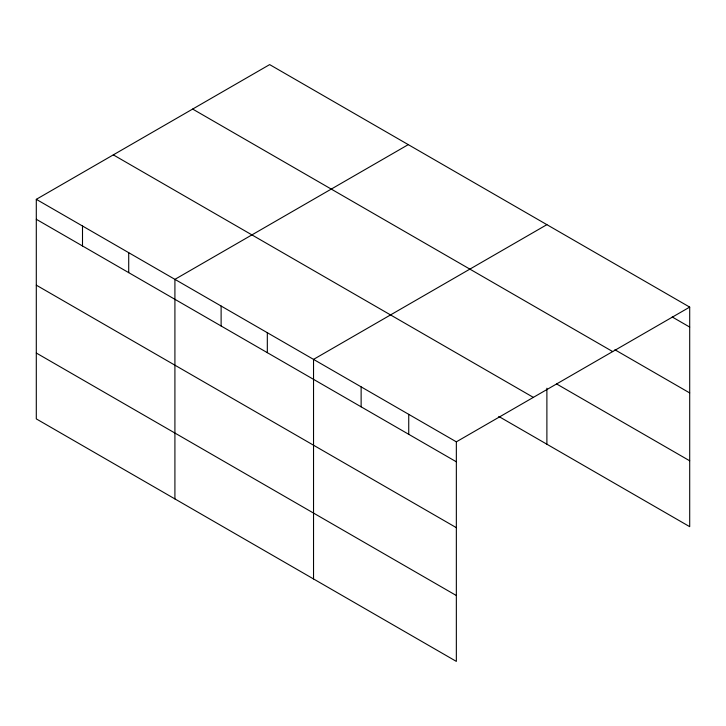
<?xml version="1.0" encoding="UTF-8"?>
<svg xmlns="http://www.w3.org/2000/svg" width="726" height="726" viewBox="0 0 726 726"><rect width="100%" height="100%" fill="white"/><g stroke="black" fill="none" stroke-linecap="round" stroke-linejoin="round"><path stroke-width="1.09" d="M36.3 199.332L456.345 441.835L456.345 661.395L36.3 418.893L36.3 199.332L269.655 64.605L689.7 307.107L689.7 526.668L498.753 416.434M408.275 144.628L174.912 279.356L174.912 498.916M546.887 224.661L313.532 359.388L313.532 578.949M456.345 441.835L689.7 307.107M672.212 316.972L689.7 327.072M614.895 349.75L689.7 392.938M192.653 109.063L612.69 351.575M556.597 383.954L689.7 460.801M113.31 154.865L533.347 397.376M36.3 219.288L456.345 461.8M36.3 285.155L456.345 527.666M36.3 353.017L456.345 595.529M546.887 388.228L546.887 444.221M408.738 414.355L408.738 434.311M361.131 386.867L361.131 406.832M267.322 332.708L267.322 352.673M221.121 306.036L221.121 325.992M128.711 252.684L128.711 272.64M82.501 226.004L82.501 245.969"/></g></svg>
